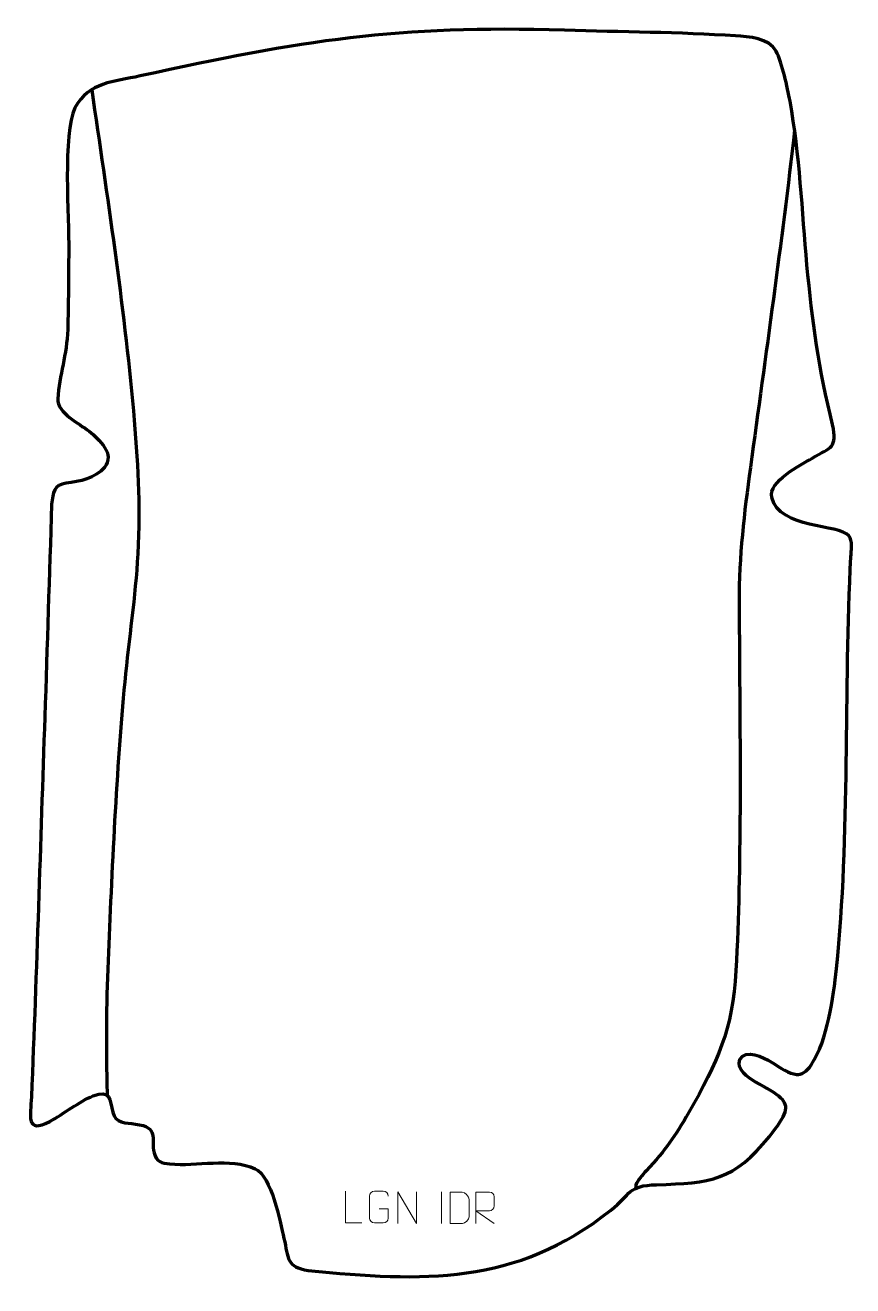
# Model space of a CAD drawing. Header units: millimetres. Extents: x -587 to 66, y -84 to 910.
import ezdxf

# ---------------------------------------------------------------- set-up
doc = ezdxf.new("R2010")
doc.units = ezdxf.units.MM
doc.header["$MEASUREMENT"] = 0
doc.layers.add('layer 1', color=7, linetype='Continuous', plot=False)
doc.layers.add('layer 2', color=7, linetype='Continuous')
doc.layers.add('layer 3', color=7, linetype='Continuous')

msp = doc.modelspace()

# ---------------------------------------------------------------- linework, layer by layer
at = {"layer": 'layer 1', "color": 250, "lineweight": 9}
for points, knots in [([(-321.2564, -34.7974), (-321.2564, -34.7974), (-334.2055, -34.7974), (-334.2055, -34.7974), (-334.2055, -34.7974), (-334.2055, -34.7974), (-334.2055, -9.8438), (-334.2055, -9.8438)], [0, 0, 0, 0, 0.33333333, 0.33333333, 0.33333333, 0.33333333, 1, 1, 1, 1]), ([(-307.476, -23.8116), (-307.476, -23.8116), (-300.3079, -23.8116), (-300.3079, -23.8116), (-300.3079, -23.8116), (-300.3079, -23.8116), (-300.3079, -30.9797), (-300.3079, -30.9797), (-300.3079, -30.9797), (-300.4476, -33.3031), (-302.1248, -34.7827), (-304.2726, -34.7935), (-304.2726, -34.7935), (-306.6044, -34.7931), (-308.9364, -34.7931), (-311.2679, -34.7935), (-311.2679, -34.7935), (-313.1928, -34.8989), (-315.165, -33.0144), (-315.1538, -30.9971), (-315.1538, -30.9971), (-315.1534, -25.227), (-315.1534, -19.4573), (-315.1538, -13.688), (-315.1538, -13.688), (-315.1496, -11.5499), (-313.4028, -9.8307), (-311.2505, -9.8441), (-311.2505, -9.8441), (-308.9248, -9.8441), (-306.5987, -9.8441), (-304.2726, -9.8441), (-304.2726, -9.8441), (-302.3259, -9.8087), (-300.3345, -11.3002), (-300.3079, -13.7379)], [0, 0, 0, 0, 0.1, 0.1, 0.1, 0.1, 0.2, 0.2, 0.2, 0.2, 0.3, 0.3, 0.3, 0.3, 0.4, 0.4, 0.4, 0.4, 0.5, 0.5, 0.5, 0.5, 0.6, 0.6, 0.6, 0.6, 0.7, 0.7, 0.7, 0.7, 0.8, 0.8, 0.8, 0.8, 1, 1, 1, 1]), ([(-292.8034, -35.2883), (-292.8034, -35.2883), (-292.8034, -10.3348), (-292.8034, -10.3348), (-292.8034, -10.3348), (-292.8034, -10.3348), (-278.1486, -35.2883), (-278.1486, -35.2883), (-278.1486, -35.2883), (-278.1486, -35.2883), (-278.1486, -10.3348), (-278.1486, -10.3348)], [0, 0, 0, 0, 0.25, 0.25, 0.25, 0.25, 0.5, 0.5, 0.5, 0.5, 1, 1, 1, 1]), ([(-251.4274, -35.3465), (-249.0956, -35.3461), (-244.1454, -35.3701), (-241.8139, -35.3704), (-241.8139, -35.3704), (-239.8889, -35.4758), (-236.5703, -31.9342), (-236.5815, -29.9169), (-236.5815, -29.9169), (-236.5819, -24.1468), (-236.5819, -21.9771), (-236.5815, -16.2078), (-236.5815, -16.2078), (-236.5858, -14.0697), (-239.9603, -10.4096), (-242.1127, -10.4231), (-242.1127, -10.4231), (-244.4384, -10.4231), (-249.1627, -10.4231), (-251.4888, -10.4231), (-251.4888, -10.4231), (-251.4884, -16.17), (-251.4271, -29.5992), (-251.4274, -35.3465)], [0, 0, 0, 0, 0.14285714, 0.14285714, 0.14285714, 0.14285714, 0.28571429, 0.28571429, 0.28571429, 0.28571429, 0.42857143, 0.42857143, 0.42857143, 0.42857143, 0.57142857, 0.57142857, 0.57142857, 0.57142857, 0.71428571, 0.71428571, 0.71428571, 0.71428571, 1, 1, 1, 1]), ([(-231.3672, -35.3746), (-231.3672, -35.3746), (-231.3672, -10.4211), (-231.3672, -10.4211), (-231.3672, -10.4211), (-227.7724, -10.4211), (-224.1769, -10.4211), (-220.5817, -10.4211), (-220.5817, -10.4211), (-218.2564, -10.4588), (-216.6991, -11.9488), (-216.7032, -14.3152), (-216.7032, -14.3152), (-216.7036, -16.3507), (-216.7036, -19.4101), (-216.7032, -21.4461), (-216.7032, -21.4461), (-216.7097, -23.3216), (-218.522, -25.2634), (-220.5315, -25.2825), (-220.5315, -25.2825), (-220.5315, -25.2825), (-231.3672, -25.2825), (-231.3672, -25.2825), (-231.3672, -25.2825), (-231.3672, -25.2825), (-216.7125, -35.3746), (-216.7125, -35.3746)], [0, 0, 0, 0, 0.125, 0.125, 0.125, 0.125, 0.25, 0.25, 0.25, 0.25, 0.375, 0.375, 0.375, 0.375, 0.5, 0.5, 0.5, 0.5, 0.625, 0.625, 0.625, 0.625, 0.75, 0.75, 0.75, 0.75, 1, 1, 1, 1])]:
    msp.add_open_spline(points, degree=3, knots=knots, dxfattribs=at)
msp.add_open_spline([(-258.476, -10.3245), (-258.476, -10.3245), (-258.476, -35.2986), (-258.476, -35.2986)], degree=3, dxfattribs=at)
at = {"layer": 'layer 2', "color": 142, "lineweight": 158}
for points, knots in [([(-534.2636, 859.3177), (-522.1257, 775.0733), (-509.0216, 690.6764), (-501.4339, 605.9009), (-501.4339, 605.9009), (-497.9018, 566.4036), (-495.783, 532.993), (-497.9124, 493.1783), (-497.9124, 493.1783), (-499.9084, 458.753), (-504.9491, 426.0173), (-508.2489, 391.9674), (-508.2489, 391.9674), (-514.7181, 325.2136), (-518.5518, 240.544), (-521.3914, 172.2015), (-521.3914, 172.2015), (-522.88, 136.3752), (-523.1032, 103.4544), (-522.0965, 67.6957), (-522.0965, 67.6957), (-522.0965, 67.6957), (-522.0546, 66.2074), (-522.0546, 66.2074)], [0, 0, 0, 0, 0.14285714, 0.14285714, 0.14285714, 0.14285714, 0.28571429, 0.28571429, 0.28571429, 0.28571429, 0.42857143, 0.42857143, 0.42857143, 0.42857143, 0.57142857, 0.57142857, 0.57142857, 0.57142857, 0.71428571, 0.71428571, 0.71428571, 0.71428571, 1, 1, 1, 1]), ([(20.1397, 827.5587), (10.0505, 738.3195), (-2.6969, 650.1309), (-14.7164, 561.2037), (-14.7164, 561.2037), (-19.5848, 525.185), (-23.7763, 491.2539), (-23.5993, 454.7853), (-23.5993, 454.7853), (-23.3217, 400.2622), (-22.6247, 345.4694), (-22.891, 290.9659), (-22.891, 290.9659), (-23.1382, 249.0748), (-23.7836, 206.0686), (-26.1063, 164.2654), (-26.1063, 164.2654), (-28.6953, 117.6686), (-40.5388, 92.3218), (-63.2062, 52.5348), (-63.2062, 52.5348), (-74.6766, 32.4395), (-81.1873, 23.383), (-96.8253, 6.3357), (-96.8253, 6.3357), (-99.5711, 3.3424), (-103.83, -1.0929), (-105.0246, -4.9932), (-105.0246, -4.9932), (-105.1469, -5.8065), (-105.1832, -6.7287), (-105.2332, -7.5506)], [0, 0, 0, 0, 0.11111111, 0.11111111, 0.11111111, 0.11111111, 0.22222222, 0.22222222, 0.22222222, 0.22222222, 0.33333333, 0.33333333, 0.33333333, 0.33333333, 0.44444444, 0.44444444, 0.44444444, 0.44444444, 0.55555556, 0.55555556, 0.55555556, 0.55555556, 0.66666667, 0.66666667, 0.66666667, 0.66666667, 0.77777778, 0.77777778, 0.77777778, 0.77777778, 1, 1, 1, 1])]:
    msp.add_open_spline(points, degree=3, knots=knots, dxfattribs=at)
at = {"layer": 'layer 3', "color": 242, "lineweight": 158}
msp.add_open_spline([(-547.5954, 844.9353), (-536.4792, 865.3902), (-516.7024, 865.6033), (-496.0362, 870.134), (-496.0362, 870.134), (-368.4423, 898.2602), (-293.5005, 910.1967), (-161.3166, 906.2191), (-161.3166, 906.2191), (-116.6184, 904.8922), (-70.8765, 904.6331), (-26.3414, 901.748), (-26.3414, 901.748), (-15.9515, 901.075), (0.0228, 900.1867), (5.5049, 889.7887), (5.5049, 889.7887), (10.7601, 879.821), (14.2797, 861.6293), (16.551, 850.263), (16.551, 850.263), (24.1796, 808.5256), (26.0488, 763.5018), (29.9218, 721.0379), (29.9218, 721.0379), (34.0237, 677.0945), (39.3258, 638.094), (50.1714, 595.1752), (50.1714, 595.1752), (53.891, 576.2219), (49.3019, 577.7388), (33.7971, 568.425), (33.7971, 568.425), (24.8011, 563.1068), (-0.9975, 550.2556), (2.1675, 537.4675), (2.1675, 537.4675), (8.3627, 512.436), (55.2369, 516.612), (62.9967, 507.3415), (62.9967, 507.3415), (66.057, 503.6854), (64.8603, 495.4058), (64.6078, 490.7959), (64.6078, 490.7959), (58.8764, 386.1403), (64.1992, 270.2485), (53.2116, 166.0001), (53.2116, 166.0001), (50.7901, 143.0251), (46.1006, 109.4499), (33.4083, 90.0785), (33.4083, 90.0785), (29.3001, 83.8085), (25.7875, 82.1507), (21.6654, 82.4154), (21.6654, 82.4154), (15.8779, 82.7871), (9.0226, 87.6201), (1.8517, 91.9965), (1.8517, 91.9965), (-4.4015, 95.8129), (-18.1334, 103.2013), (-22.99, 94.0162), (-22.99, 94.0162), (-26.1248, 86.299), (-16.5501, 79.7349), (-10.912, 76.6075), (-10.912, 76.6075), (-1.5713, 71.4262), (5.455, 67.3148), (9.3476, 63.6834), (9.3476, 63.6834), (16.356, 57.1451), (14.0316, 50.7861), (0.2922, 33.4519), (0.2922, 33.4519), (-27.5714, -1.7021), (-46.2105, -3.2818), (-88.7484, -4.6353), (-88.7484, -4.6353), (-111.7439, -5.3671), (-108.3806, -11.7535), (-125.0313, -24.9785), (-125.0313, -24.9785), (-199.8622, -84.4141), (-273.5931, -81.2008), (-363.4771, -72.3351), (-363.4771, -72.3351), (-380.7107, -69.7816), (-379.1157, -62.3685), (-382.6323, -47.0809), (-382.6323, -47.0809), (-385.7537, -33.5109), (-392.4831, 2.1694), (-405.2243, 7.8777), (-405.2243, 7.8777), (-425.4844, 16.9547), (-451.3365, 9.6194), (-472.8697, 11.7186), (-472.8697, 11.7186), (-479.1441, 12.3302), (-483.2689, 13.3511), (-485.1509, 20.5123), (-485.1509, 20.5123), (-487.6169, 32.342), (-481.0169, 40.5911), (-499.7191, 43.1707), (-499.7191, 43.1707), (-507.426, 44.2338), (-515.6833, 43.7569), (-517.7374, 52.6197), (-517.7374, 52.6197), (-519.8914, 61.9127), (-519.1946, 70.9501), (-533.2933, 65.35), (-533.2933, 65.35), (-543.4674, 61.3088), (-556.9582, 51.0641), (-567.2304, 45.3264), (-567.2304, 45.3264), (-586.7374, 34.8575), (-582.48, 50.0843), (-581.8637, 64.6227), (-581.8637, 64.6227), (-577.6827, 164.5213), (-574.7623, 264.5997), (-571.3146, 364.5405), (-571.3146, 364.5405), (-569.3846, 420.4371), (-567.7546, 476.3324), (-565.8835, 532.2208), (-565.8835, 532.2208), (-564.6299, 541.5102), (-564.269, 547.6283), (-554.338, 548.8147), (-554.338, 548.8147), (-544.1755, 550.0288), (-531.0971, 552.7067), (-524.2985, 561.1846), (-524.2985, 561.1846), (-515.6003, 572.0312), (-528.4759, 583.2612), (-536.2933, 589.8061), (-536.2933, 589.8061), (-543.8802, 595.7307), (-561.5117, 604.429), (-561.04, 615.3944), (-561.04, 615.3944), (-559.833, 634.2348), (-553.7955, 650.5041), (-553.2201, 669.9981), (-553.2201, 669.9981), (-552.6104, 690.6562), (-552.6672, 711.4028), (-552.3845, 732.0747), (-552.3845, 732.0747), (-552.0326, 757.8526), (-557.3909, 824.6183), (-547.5954, 844.9353)], degree=3, knots=[0, 0, 0, 0, 0.02439024, 0.02439024, 0.02439024, 0.02439024, 0.04878049, 0.04878049, 0.04878049, 0.04878049, 0.07317073, 0.07317073, 0.07317073, 0.07317073, 0.09756098, 0.09756098, 0.09756098, 0.09756098, 0.12195122, 0.12195122, 0.12195122, 0.12195122, 0.14634146, 0.14634146, 0.14634146, 0.14634146, 0.17073171, 0.17073171, 0.17073171, 0.17073171, 0.19512195, 0.19512195, 0.19512195, 0.19512195, 0.2195122, 0.2195122, 0.2195122, 0.2195122, 0.24390244, 0.24390244, 0.24390244, 0.24390244, 0.26829268, 0.26829268, 0.26829268, 0.26829268, 0.29268293, 0.29268293, 0.29268293, 0.29268293, 0.31707317, 0.31707317, 0.31707317, 0.31707317, 0.34146341, 0.34146341, 0.34146341, 0.34146341, 0.36585366, 0.36585366, 0.36585366, 0.36585366, 0.3902439, 0.3902439, 0.3902439, 0.3902439, 0.41463415, 0.41463415, 0.41463415, 0.41463415, 0.43902439, 0.43902439, 0.43902439, 0.43902439, 0.46341463, 0.46341463, 0.46341463, 0.46341463, 0.48780488, 0.48780488, 0.48780488, 0.48780488, 0.51219512, 0.51219512, 0.51219512, 0.51219512, 0.53658537, 0.53658537, 0.53658537, 0.53658537, 0.56097561, 0.56097561, 0.56097561, 0.56097561, 0.58536585, 0.58536585, 0.58536585, 0.58536585, 0.6097561, 0.6097561, 0.6097561, 0.6097561, 0.63414634, 0.63414634, 0.63414634, 0.63414634, 0.65853659, 0.65853659, 0.65853659, 0.65853659, 0.68292683, 0.68292683, 0.68292683, 0.68292683, 0.70731707, 0.70731707, 0.70731707, 0.70731707, 0.73170732, 0.73170732, 0.73170732, 0.73170732, 0.75609756, 0.75609756, 0.75609756, 0.75609756, 0.7804878, 0.7804878, 0.7804878, 0.7804878, 0.80487805, 0.80487805, 0.80487805, 0.80487805, 0.82926829, 0.82926829, 0.82926829, 0.82926829, 0.85365854, 0.85365854, 0.85365854, 0.85365854, 0.87804878, 0.87804878, 0.87804878, 0.87804878, 0.90243902, 0.90243902, 0.90243902, 0.90243902, 0.92682927, 0.92682927, 0.92682927, 0.92682927, 0.95121951, 0.95121951, 0.95121951, 0.95121951, 1, 1, 1, 1], dxfattribs=at)

doc.saveas('drawing.dxf')
